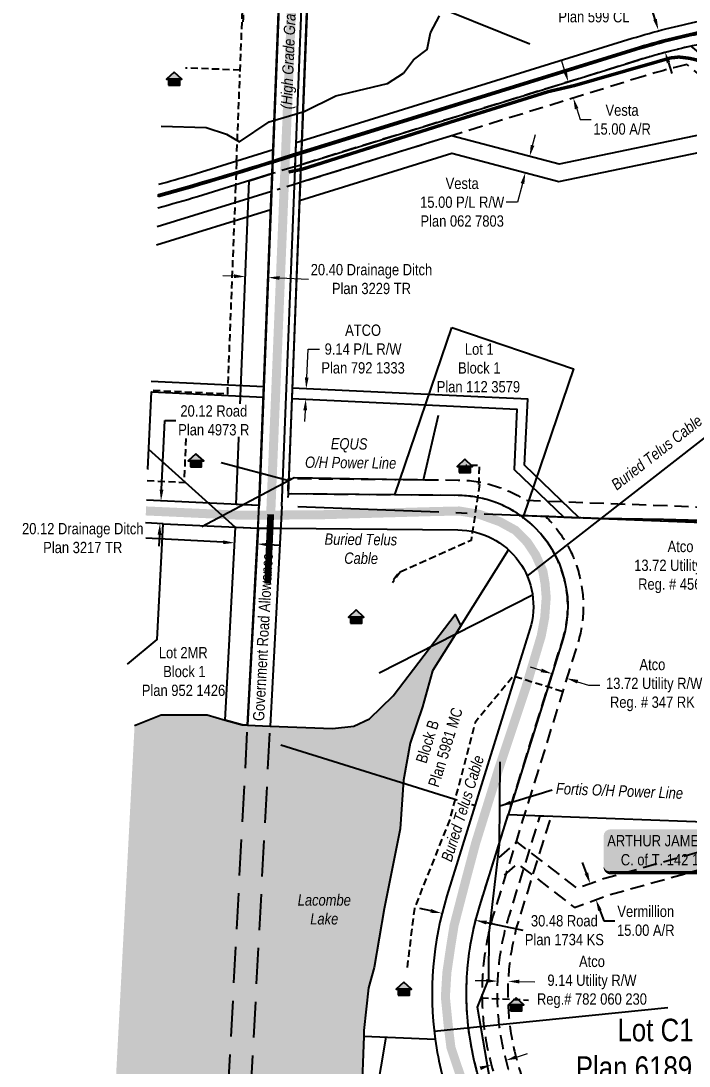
# Model space of a CAD drawing. Extents: x 309252 to 321570, y 5809412 to 5814891.
# Drawn here: x 309788 to 310380, y 5813297 to 5814223 of the extents above; entities that cross this region are included whole.
import ezdxf
from ezdxf.enums import TextEntityAlignment as Align

# ---------------------------------------------------------------- set-up
doc = ezdxf.new("R2010")
doc.units = 0
doc.header["$LTSCALE"] = 5
doc.header["$PDSIZE"] = 0.5
for name, pattern in [('foc-ACCESSROAD', [3.75, 2.5, -1.25]), ('foc-FLOWLINE', [3.75, 2.5, -1.25]), ('foc-QUARTERLINE', [33, 25, -3, 2, -3]), ('HIDDEN', [9.525, 6.35, -3.175]), ('UG_PIPE', [1.875, 1.25, -0.625])]:
    doc.linetypes.add(name, pattern=pattern)
doc.layers.get('Defpoints').update_dxf_attribs({"color": 9})
for name, color, linetype in [('AS-FENCE', 48, 'foc-FENCE'), ('AS-OWNER', 7, 'Continuous'), ('AS-PIPE-UG', 44, 'UG_PIPE'), ('AS-POWER', 104, 'foc-POWER'), ('AS-POWER-T', 104, 'Continuous'), ('AS-RESIDENCE', 14, 'Continuous'), ('AS-ROADS', 254, 'Continuous'), ('AS-TELEPHONE', 224, 'foc-TEL'), ('AS-TELEPHONE-T', 224, 'Continuous'), ('C-AR', 13, 'foc-ACCESSROAD'), ('C-RW', 13, 'Continuous'), ('C-SYMBOL', 7, 'Continuous'), ('F-EZE', 190, 'foc-FLOWLINE'), ('F-RW', 190, 'Continuous'), ('F-WS', 190, 'foc-ACCESSROAD'), ('F-WS-S', 190, 'Continuous'), ('L-QSEC', 8, 'foc-QUARTERLINE'), ('L-ROAD-T', 7, 'Continuous'), ('L-SEC', 7, 'Continuous'), ('L-TITLEDB', 4, 'Continuous'), ('L-TITLEDB-T', 4, 'Continuous'), ('T-CREEK', 160, 'Continuous'), ('T-WATER-H', 133, 'Continuous'), ('T-WATER-T', 170, 'Continuous')]:
    doc.layers.add(name, color=color, linetype=linetype)
for name, color, linetype, lineweight in [('C-AR-T', 13, 'Continuous', 9), ('C-RW-T', 13, 'Continuous', 9), ('F-EZE-T', 190, 'Continuous', 9), ('F-RW-T', 190, 'Continuous', 9), ('T-TEXT', 48, 'Continuous', 18)]:
    doc.layers.add(name, color=color, linetype=linetype, lineweight=lineweight)
doc.styles.add('175L', font='ARIALN.TTF', dxfattribs={"height": 20})
doc.styles.add('80', font='ARIALN.TTF', dxfattribs={"height": 10})
doc.styles.add('80CG', font='ARIALN.TTF', dxfattribs={"height": 10})
doc.styles.add('80L', font='ARIALN.TTF', dxfattribs={"height": 10})
doc.styles.add('80LS', font='ARIALNI.TTF', dxfattribs={"height": 10})
doc.styles.add('foc-LtypeFont', font='ARIALN.TTF', dxfattribs={"height": 7.35})
doc.linetypes.add('foc-FENCE', pattern='A,10,-1,["X",foc-LtypeFont,S=0.2,R=0,X=-0.625,Y=-0.75],-1.24', length=12.24)
doc.linetypes.add('foc-POWER', pattern='A,6,-1,["P",foc-LtypeFont,S=0.2,R=0,X=-0.625,Y=-0.75],-1.24,4', length=12.24)
doc.linetypes.add('foc-TEL', pattern='A,2,-1,["T",foc-LtypeFont,S=0.2,R=0,X=-0.425,Y=-0.75],-1.24,8', length=12.24)
doc.linetypes.add('foc-TEL-NOLINE', pattern='A,0,-2,["T",foc-LtypeFont,S=0.2,R=0,X=-0.425,Y=-0.75],-10.24', length=12.24)
doc.dimstyles.new('Compass 5 000', dxfattribs={"dimscale": 5, "dimtxt": 9, "dimasz": 2, "dimexe": 0.2, "dimexo": 0.0625, "dimgap": 0.5, "dimtad": 0, "dimtih": 1, "dimtoh": 1, "dimzin": 0, "dimdsep": 46, "dimtxsty": '80CG', "dimcen": 0.1, "dimse1": 1, "dimse2": 1, "dimclrd": 256, "dimclrt": 256, "dimaunit": 1, "dimadec": 4, "dimazin": 0, "dimtfac": 0.06, "dimtofl": 0, "dimtmove": 0, "dimatfit": 1, "dimfxl": 0.2, "dimtolj": 1, "dimtzin": 0, "dimlwd": -1, "dimarcsym": 0})

# ---------------------------------------------------------------- blocks, each defined once
blk = doc.blocks.new('*D390')
at = {"layer": 'Defpoints', "color": 0, "transparency": 16777216}
for p in [(310297.91, 5813460.51), (310297.76, 5813444.51), (310303.02, 5813446.41)]:
    blk.add_point(p, dxfattribs=at)
at = {"layer": 'F-WS-S', "transparency": 16777216}
for p, q in [((310289.24, 5813468.01), (310285.83, 5813477.41)), ((310301.17, 5813435.11), (310304.58, 5813425.71)), ((310304.58, 5813425.71), (310314.58, 5813425.71))]:
    blk.add_line(p, q, dxfattribs=at)
for points in [[(310290.81, 5813468.58), (310287.67, 5813467.44), (310292.65, 5813458.61)], [(310302.74, 5813435.67), (310299.61, 5813434.54), (310297.76, 5813444.51)]]:
    blk.add_solid(points, dxfattribs=at)
at = {"layer": 'F-WS-S', "transparency": 16777216, "insert": (310341.86, 5813425.71), "char_height": 10, "attachment_point": 5, "style": '80CG'}
blk.add_mtext('\\A1;Vermillion\\P15.00 A/R', dxfattribs=at)
blk = doc.blocks.new('*D392')
at = {"layer": 'Defpoints', "color": 0, "transparency": 16777216}
for p in [(310190.93, 5813426.21), (310158.76, 5813421.26), (310188.57, 5813415)]:
    blk.add_point(p, dxfattribs=at)
at = {"layer": 'L-TITLEDB-T', "transparency": 16777216}
for p, q in [((310151.33, 5813434.53), (310141.54, 5813436.59)), ((310200.71, 5813424.16), (310232.95, 5813417.39))]:
    blk.add_line(p, q, dxfattribs=at)
for points in [[(310151.67, 5813436.16), (310150.99, 5813432.9), (310161.12, 5813432.47)], [(310201.06, 5813425.79), (310200.37, 5813422.53), (310190.93, 5813426.21)]]:
    blk.add_solid(points, dxfattribs=at)
at = {"layer": 'L-TITLEDB-T', "transparency": 16777216, "insert": (310269.74, 5813417.39), "char_height": 10, "attachment_point": 5, "style": '80CG'}
blk.add_mtext('\\A1;30.48 Road\\PPlan 1734 KS', dxfattribs=at)
blk = doc.blocks.new('*D393')
at = {"layer": 'Defpoints', "color": 0, "transparency": 16777216}
for p in [(310353.05, 5814214.78), (310263.69, 5814187.09), (310269.64, 5814167.88)]:
    blk.add_point(p, dxfattribs=at)
at = {"layer": 'L-TITLEDB-T', "transparency": 16777216}
for p, q in [((310344.2, 5814243.34), (310334.2, 5814243.34)), ((310350.09, 5814224.33), (310344.2, 5814243.34)), ((310361.96, 5814186.01), (310364.92, 5814176.46))]:
    blk.add_line(p, q, dxfattribs=at)
for points in [[(310351.68, 5814224.82), (310348.5, 5814223.84), (310353.05, 5814214.78)], [(310363.56, 5814186.51), (310360.37, 5814185.52), (310359, 5814195.57)]]:
    blk.add_solid(points, dxfattribs=at)
at = {"layer": 'L-TITLEDB-T', "transparency": 16777216, "insert": (310295.94, 5814243.34), "char_height": 10, "attachment_point": 5, "style": '80CG'}
blk.add_mtext('\\A1;CPR\\P20.12 Railway\\PPlan 599 CL', dxfattribs=at)
blk = doc.blocks.new('*D396')
at = {"layer": 'C-RW-T', "transparency": 16777216}
for p, q in [((310241.54, 5814112.78), (310244.09, 5814122.45)), ((310232.64, 5814078.93), (310228.28, 5814062.35)), ((310228.28, 5814062.35), (310218.28, 5814062.35))]:
    blk.add_line(p, q, dxfattribs=at)
for points in [[(310239.93, 5814113.21), (310243.15, 5814112.36), (310239, 5814103.11)], [(310231.03, 5814079.35), (310234.25, 5814078.5), (310235.18, 5814088.6)]]:
    blk.add_solid(points, dxfattribs=at)
at = {"layer": 'Defpoints', "color": 0, "transparency": 16777216}
for p in [(310235.65, 5814103.99), (310231.83, 5814089.48), (310235.18, 5814088.6)]:
    blk.add_point(p, dxfattribs=at)
at = {"layer": 'C-RW-T', "transparency": 16777216, "insert": (310179.19, 5814062.35), "char_height": 10, "attachment_point": 5, "style": '80CG'}
blk.add_mtext('\\A1;Vesta\\P15.00 P/L R/W\\PPlan 062 7803', dxfattribs=at)
blk = doc.blocks.new('*D397')
at = {"layer": 'Defpoints', "color": 0, "transparency": 16777216}
for p in [(310041, 5813897.11), (310068.49, 5813895.82), (310068.06, 5813886.66)]:
    blk.add_point(p, dxfattribs=at)
at = {"layer": 'F-RW-T', "transparency": 16777216}
for p, q in [((310041.47, 5813907.1), (310042.66, 5813932.26)), ((310042.66, 5813932.26), (310052.66, 5813932.26)), ((310040.09, 5813877.97), (310039.62, 5813867.98))]:
    blk.add_line(p, q, dxfattribs=at)
for points in [[(310039.8, 5813907.18), (310043.13, 5813907.02), (310041, 5813897.11)], [(310038.43, 5813878.05), (310041.76, 5813877.89), (310040.57, 5813887.96)]]:
    blk.add_solid(points, dxfattribs=at)
at = {"layer": 'F-RW-T', "transparency": 16777216, "insert": (310091.39, 5813932.26), "char_height": 10, "attachment_point": 5, "style": '80CG'}
blk.add_mtext('\\A1;ATCO\\P9.14 P/L R/W\\PPlan 792 1333', dxfattribs=at)
blk = doc.blocks.new('*D398')
at = {"layer": 'Defpoints', "color": 0, "transparency": 16777216}
for p in [(310007.31, 5813995.67), (309986.46, 5813980.63), (310006.69, 5813979.83)]:
    blk.add_point(p, dxfattribs=at)
at = {"layer": 'F-RW-T', "transparency": 16777216}
for p, q in [((309977.09, 5813996.86), (309967.1, 5813997.25)), ((310017.3, 5813995.27), (310043.03, 5813994.26))]:
    blk.add_line(p, q, dxfattribs=at)
for points in [[(309977.16, 5813998.52), (309977.03, 5813995.19), (309987.08, 5813996.46)], [(310017.37, 5813996.94), (310017.24, 5813993.61), (310007.31, 5813995.67)]]:
    blk.add_solid(points, dxfattribs=at)
at = {"layer": 'F-RW-T', "transparency": 16777216, "insert": (310098.79, 5813994.26), "char_height": 10, "attachment_point": 5, "style": '80CG'}
blk.add_mtext('\\A1;20.40 Drainage Ditch\\PPlan 3229 TR', dxfattribs=at)
blk = doc.blocks.new('*U415')
h = blk.add_hatch(color=59)
edge = h.paths.add_edge_path()
edge.add_line((-61.5, -20), (61.5, -20))
edge.add_arc((61.5, -14), 6, 270, 360)
edge.add_line((67.5, -14), (67.5, 12.5))
edge.add_arc((61.5, 12.5), 6, 0, 90)
edge.add_line((61.5, 18.5), (-61.5, 18.5))
edge.add_arc((-61.5, 12.5), 6, 90, 180)
edge.add_line((-67.5, 12.5), (-67.5, -14))
edge.add_arc((-61.5, -14), 6, 180, 270)
at = {"color": 1, "flags": 128}
blk.add_lwpolyline([(-61.5, -20, 3, 3, 0), (61.5, -20, 3, 3, 0.414214), (67.5, -14, 3, 3, 0), (67.5, 12.5, 3, 0, 0.414214), (61.5, 18.5, 0, 0, 0), (-61.5, 18.5, 0, 0, 0.414214), (-67.5, 12.5, 0, 0, 0), (-67.5, -14, 0, 3, 0.414214)], format="xyseb", close=True, dxfattribs=at)
blk.add_lwpolyline([(-52.21, 0, 0, 7.5, 0), (0, 0, 0, 0, 0)], format="xyseb", dxfattribs=at)
at = {"color": 1, "style": '80'}
blk.add_attdef('ENTER_TEXT_001', (-35.99, -5), '', height=10, dxfattribs=at)
blk = doc.blocks.new('res_occ')
for points in [[(0.1, 0.89), (-1.26, -0.37), (1.46, -0.37)], [(-0.9, -1.43), (1.1, -1.43), (1.1, -0.37), (-0.9, -0.37)]]:
    blk.add_hatch(color=14).paths.add_polyline_path(points)
at = {"color": 14}
for points in [[(0.1, 0.89), (-1.26, -0.37), (1.46, -0.37)], [(-0.9, -1.43), (1.1, -1.43), (1.1, -0.37), (-0.9, -0.37)]]:
    blk.add_lwpolyline(points, close=True, dxfattribs=at)
blk = doc.blocks.new('*D505')
at = {"layer": 'C-AR-T', "transparency": 16777216}
for p, q in [((310270.29, 5814178.55), (310267.33, 5814188.1)), ((310280.64, 5814145.12), (310283.6, 5814135.56)), ((310283.6, 5814135.56), (310293.6, 5814135.56))]:
    blk.add_line(p, q, dxfattribs=at)
for points in [[(310271.88, 5814179.04), (310268.7, 5814178.05), (310273.25, 5814169)], [(310282.24, 5814145.61), (310279.05, 5814144.62), (310277.68, 5814154.67)]]:
    blk.add_solid(points, dxfattribs=at)
at = {"layer": 'Defpoints', "color": 0, "transparency": 16777216}
for p in [(310276.69, 5814170.06), (310277.68, 5814154.67), (310281.13, 5814155.74)]:
    blk.add_point(p, dxfattribs=at)
at = {"layer": 'C-AR-T', "transparency": 16777216, "insert": (310320.88, 5814135.56), "char_height": 10, "attachment_point": 5, "style": '80CG'}
blk.add_mtext('\\A1;Vesta\\P15.00 A/R', dxfattribs=at)
blk = doc.blocks.new('*D506')
at = {"layer": 'Defpoints', "color": 0, "transparency": 16777216}
for p in [(310420.06, 5813791.28), (310419.54, 5813777.55), (310430.82, 5813777.11)]:
    blk.add_point(p, dxfattribs=at)
at = {"layer": 'F-EZE-T', "transparency": 16777216}
for p, q in [((310431.74, 5813800.84), (310432.12, 5813810.83)), ((310430.44, 5813767.12), (310429.36, 5813739.24)), ((310429.36, 5813739.24), (310419.36, 5813739.24))]:
    blk.add_line(p, q, dxfattribs=at)
for points in [[(310430.07, 5813800.91), (310433.4, 5813800.78), (310431.35, 5813790.85)], [(310428.77, 5813767.18), (310432.1, 5813767.06), (310430.82, 5813777.11)]]:
    blk.add_solid(points, dxfattribs=at)
at = {"layer": 'F-EZE-T', "transparency": 16777216, "insert": (310372.67, 5813739.24), "char_height": 10, "attachment_point": 5, "style": '80CG'}
blk.add_mtext('\\A1;Atco\\P 13.72 Utility R/W\\PReg. # 456 RK', dxfattribs=at)
blk = doc.blocks.new('*D510')
at = {"layer": 'Defpoints', "color": 0, "transparency": 16777216}
for p in [(310219.78, 5813372.13), (310210.51, 5813366.24), (310219.65, 5813366.05)]:
    blk.add_point(p, dxfattribs=at)
at = {"layer": 'F-EZE-T', "transparency": 16777216}
for p, q in [((310200.64, 5813372.53), (310190.64, 5813372.73)), ((310229.78, 5813371.93), (310243.67, 5813371.64))]:
    blk.add_line(p, q, dxfattribs=at)
for points in [[(310200.67, 5813374.19), (310200.6, 5813370.86), (310210.64, 5813372.32)], [(310229.81, 5813373.59), (310229.74, 5813370.26), (310219.78, 5813372.13)]]:
    blk.add_solid(points, dxfattribs=at)
at = {"layer": 'F-EZE-T', "transparency": 16777216, "insert": (310294.18, 5813371.64), "char_height": 10, "attachment_point": 5, "style": '80CG'}
blk.add_mtext('\\A1;Atco\\P9.14 Utility R/W\\PReg.# 782 060 230', dxfattribs=at)
blk = doc.blocks.new('*D532')
at = {"layer": 'Defpoints', "color": 0, "transparency": 16777216}
for p in [(310261.62, 5813653.62), (310274.72, 5813649.55), (310271.93, 5813640.58)]:
    blk.add_point(p, dxfattribs=at)
at = {"layer": 'F-EZE-T', "transparency": 16777216}
for p, q in [((310249.28, 5813647.63), (310239.73, 5813650.6)), ((310281.47, 5813637.61), (310291.02, 5813634.64)), ((310291.02, 5813634.64), (310301.02, 5813634.64))]:
    blk.add_line(p, q, dxfattribs=at)
for points in [[(310249.77, 5813649.22), (310248.78, 5813646.04), (310258.83, 5813644.66)], [(310281.97, 5813639.2), (310280.98, 5813636.02), (310271.93, 5813640.58)]]:
    blk.add_solid(points, dxfattribs=at)
at = {"layer": 'F-EZE-T', "transparency": 16777216, "insert": (310347.72, 5813634.64), "char_height": 10, "attachment_point": 5, "style": '80CG'}
blk.add_mtext('\\A1;Atco\\P 13.72 Utility R/W\\PReg. # 347 RK', dxfattribs=at)
blk = doc.blocks.new('*D535')
at = {"layer": 'Defpoints', "color": 0, "transparency": 16777216}
for p in [(309977.46, 5813760.62), (309973.4, 5813683.83), (309993.49, 5813682.76)]:
    blk.add_point(p, dxfattribs=at)
at = {"layer": 'L-TITLEDB-T', "transparency": 16777216}
for p, q in [((309967.48, 5813761.15), (309898.75, 5813764.78)), ((310007.54, 5813759.03), (310017.53, 5813758.5))]:
    blk.add_line(p, q, dxfattribs=at)
for points in [[(309967.57, 5813762.81), (309967.39, 5813759.49), (309977.46, 5813760.62)], [(310007.63, 5813760.7), (310007.45, 5813757.37), (309997.55, 5813759.56)]]:
    blk.add_solid(points, dxfattribs=at)
at = {"layer": 'L-TITLEDB-T', "transparency": 16777216, "insert": (309843, 5813764.78), "char_height": 10, "attachment_point": 5, "style": '80CG', "bg_fill": 3, "box_fill_scale": 1.1, "bg_fill_color": 256, "bg_fill_true_color": 13158600, "bg_fill_transparency": 0}
blk.add_mtext('\\A1;20.12 Drainage Ditch\\PPlan 3217 TR', dxfattribs=at)
blk = doc.blocks.new('*D536')
at = {"layer": 'Defpoints', "color": 0, "transparency": 16777216}
for p in [(309945.8, 5813796.28), (309911.43, 5813777.71), (309944.89, 5813776.18)]:
    blk.add_point(p, dxfattribs=at)
at = {"layer": 'L-TITLEDB-T', "transparency": 16777216}
for p, q in [((309912.81, 5813807.8), (309915.61, 5813869.08)), ((309915.61, 5813869.08), (309925.61, 5813869.08)), ((309910.98, 5813767.72), (309910.52, 5813757.73))]:
    blk.add_line(p, q, dxfattribs=at)
for points in [[(309911.14, 5813807.87), (309914.47, 5813807.72), (309912.35, 5813797.81)], [(309909.31, 5813767.79), (309912.64, 5813767.64), (309911.43, 5813777.71)]]:
    blk.add_solid(points, dxfattribs=at)
at = {"layer": 'L-TITLEDB-T', "transparency": 16777216, "insert": (309959.12, 5813869.08), "char_height": 10, "attachment_point": 5, "style": '80CG', "bg_fill": 3, "box_fill_scale": 1.1, "bg_fill_color": 256, "bg_fill_true_color": 13158600, "bg_fill_transparency": 0}
blk.add_mtext('\\A1;20.12 Road\\PPlan 4973 R', dxfattribs=at)

msp = doc.modelspace()

# ---------------------------------------------------------------- hatches: boundary and pattern name
at = {"layer": 'T-WATER-H'}
h = msp.add_hatch(color=256, dxfattribs=at)
h.dxf.hatch_style = 1
h.paths.add_polyline_path([(309807.802, 5812064.154), (309888.926, 5813598.822), (309912.423, 5813608.276), (309953.288, 5813608.283), (309969.213, 5813603.652), (309984.169, 5813599.302), (309989.069, 5813599.057), (310009.129, 5813598.162), (310064.186, 5813596.288), (310083.284, 5813598.268), (310097.039, 5813604.786), (310117.999, 5813625.21), (310172.93, 5813697.157), (310177.946, 5813687.166), (310153.039, 5813647.173), (310144.05, 5813615.203), (310133.042, 5813583.253), (310127.072, 5813550.274), (310124.194, 5813507.278), (310110.08, 5813436.387), (310101.09, 5813384.427), (310096.089, 5813366.43), (310092.101, 5813328.458), (310091.938, 5813323.586), (310090.093, 5813268.541), (310086.096, 5813230.541), (310088.095, 5813214.553), (310097.086, 5813183.57), (310120.063, 5813140.58), (310127.051, 5813124.595), (310147.04, 5813061.638), (310159.041, 5813027.666), (310161.056, 5813007.688), (310161.014, 5812989.706), (310157.92, 5812981.531), (310150.413, 5812961.696), (310150.043, 5812960.718), (310133.057, 5812932.749), (310119.069, 5812903.774), (310106.868, 5812882.917), (310095.086, 5812862.813), (310070.146, 5812802.879), (310061.154, 5812786.91), (310026.145, 5812733.935), (310009.171, 5812705.958), (310001.581, 5812682.686), (310002.81, 5812665.635), (310002.813, 5812665.356), (310004.914, 5812659.183), (309999.521, 5812618.01), (309988.655, 5812597.119), (309980.74, 5812587.398), (309980.393, 5812578.633), (309991.337, 5812572.431), (310015.196, 5812572.742), (310025.32, 5812574.851), (310031.24, 5812565.837), (310034.506, 5812553.166), (310029.162, 5812513.245), (310014.239, 5812484.991), (309981.623, 5812453.671), (309956.581, 5812432.768), (309935.794, 5812415.417), (309927.11, 5812408.168), (309895.994, 5812383.06), (309868.391, 5812351.544), (309856.024, 5812324.441), (309857.888, 5812308.063), (309873.486, 5812289.889), (309899.752, 5812287.597), (309923.415, 5812282.9), (309930.684, 5812279.322), (309945.576, 5812271.991), (309949.666, 5812248.121), (309952.715, 5812230.322), (309957.297, 5812187.5), (309954.696, 5812163.456), (309953.441, 5812151.85), (309947.242, 5812121.996), (309944.768, 5812116.72), (309936.275, 5812098.601), (309926.686, 5812059.866)])

# ---------------------------------------------------------------- linework, layer by layer
at = {"linetype": 'HIDDEN', "const_width": 2, "flags": 128}
msp.add_lwpolyline([(309910.095, 5814068.122, 0.0093258), (310028.338, 5814103.65), (310332.911, 5814198.01, -0.0261774), (310391.994, 5814212.975, -0.0986879), (310562.759, 5814212.77, -0.0261762), (310621.769, 5814197.671), (310886.407, 5814114.926, -0.0043523), (310933.05, 5814099.17)], format="xyb", dxfattribs=at)
for points in [[(309910.054, 5814067.072), (309910.136, 5814069.172, 0.0093018), (310028.037, 5814104.603), (310332.615, 5814198.965, -0.0261774), (310391.799, 5814213.956, -0.0986879), (310562.956, 5814213.75, -0.0261762), (310622.067, 5814198.626), (310886.713, 5814115.878, -0.0043266), (310933.096, 5814100.212, -0.0043266), (310933.004, 5814098.127)], [(310933.004, 5814098.127, 0.0043781), (310886.102, 5814113.974), (310621.471, 5814196.717, 0.0261762), (310562.562, 5814211.79, 0.0986879), (310392.188, 5814211.994, 0.0261774), (310333.207, 5814197.054), (310028.639, 5814102.696, -0.0093498), (309910.054, 5814067.072)]]:
    msp.add_lwpolyline(points, format="xyb")
at = {"layer": 'AS-FENCE', "flags": 128}
msp.add_lwpolyline([(310656.454, 5813768.555), (310605.49, 5813770.771), (310523.747, 5813775.038), (310444.593, 5813779.06), (310357.669, 5813781.265), (310302.143, 5813782.126)], dxfattribs=at)
at = {"layer": 'AS-PIPE-UG', "flags": 128}
for points in [[(309985.223, 5814222.206), (309985.35, 5814225.41), (309994.372, 5814453.98), (310000.398, 5814607.701), (310032.393, 5814606.424), (310057.635, 5814608.748), (310072.609, 5814608.045), (310072.628, 5814608.545)], [(309982.412, 5814178.159), (309982.464, 5814179.462), (309984.342, 5814227.052), (309985.19, 5814248.529)], [(309982.464, 5814179.462), (309933.964, 5814181.254)], [(309979.243, 5814097.868), (309982.306, 5814175.457)], [(309979.243, 5814097.868), (309979.237, 5814097.718), (309979.204, 5814096.864), (309978.402, 5814076.56)], [(309978.402, 5814076.56), (309971.136, 5813892.463), (309903.303, 5813895.59)], [(309900.159, 5813815.736), (309933.087, 5813814.218), (309934.821, 5813858.12)], [(310193.971, 5813812.293), (310194.662, 5813829.089), (310182.454, 5813829.2)], [(310194.497, 5813812.22), (310187.115, 5813762.733), (310123.313, 5813734.31), (310116.998, 5813726.038)], [(310124.533, 5813734.8), (310117.374, 5813725.268)], [(310267.899, 5813628.947), (310224.438, 5813642.47), (310190.717, 5813601.602), (310168.167, 5813515.475), (310136.807, 5813436.785), (310130.01, 5813381.314)], [(310196.214, 5813357.453), (310237.999, 5813355.573)]]:
    msp.add_lwpolyline(points, dxfattribs=at)
at = {"layer": 'AS-POWER', "flags": 128}
for points in [[(310025.051, 5813800.811), (310025.158, 5813803.653), (310025.816, 5813820.811), (310029.618, 5813920.014), (310041.852, 5814239.421), (310042.641, 5814268.046), (310039.68, 5814268.31)], [(309948.497, 5813775.147), (310030.305, 5813818.399), (310144.901, 5813816.498), (310158.338, 5813873.69)], [(309965.723, 5813831.934), (310025.6, 5813815.912)], [(310202.731, 5813374.298), (310203.043, 5813414.678), (310212.38, 5813493.307), (310212.774, 5813566.464)], [(310192.891, 5813349.175), (310202.731, 5813374.298)], [(310213.75, 5813119.137), (310207.634, 5813263.428), (310192.891, 5813349.175)]]:
    msp.add_lwpolyline(points, dxfattribs=at)
at = {"layer": 'AS-ROADS', "flags": 128}
for points, const_width in [([(310009.529, 5813785.92), (310039.982, 5814524.867), (310046.722, 5814707.655)], 7.999), ([(310439.773, 5814139.351), (310430.338, 5814154.141), (310411.546, 5814172.858), (310397.244, 5814182.486), (310386.617, 5814188.541), (310380.36, 5814189.93), (310371.322, 5814191.022), (310363.873, 5814190.228), (310278.809, 5814165.797), (310255.617, 5814160.399), (310170.838, 5814133.979), (310037.151, 5814091.539), (310025.396, 5814089.157)], 3), ([(309898.973, 5813788.884), (309983.839, 5813785.05), (310052.721, 5813785.462), (310153.645, 5813788.333), (310176.582, 5813788.844), (310194.399, 5813785.877), (310212.668, 5813779.3), (310226.594, 5813771.624), (310236.834, 5813761.186), (310244.129, 5813750.203), (310250.682, 5813735.671), (310252.628, 5813724.517), (310253.657, 5813712.18), (310252.326, 5813694.476), (310249.254, 5813678.205), (310235.44, 5813631.787), (310211.015, 5813558.512), (310191.187, 5813494.755), (310182.664, 5813462.761), (310172.019, 5813421.679), (310169.066, 5813403.241), (310165.626, 5813379.836), (310164.316, 5813358.231), (310166.773, 5813333.352), (310169.245, 5813313.465), (310179.89, 5813281.712)], 7.999), ([(310006.815, 5813724.523), (310009.529, 5813785.92)], 5.999)]:
    msp.add_lwpolyline(points, dxfattribs=dict(at, const_width=const_width))
at = {"layer": 'AS-TELEPHONE', "linetype": 'foc-TEL-NOLINE', "flags": 128}
msp.add_lwpolyline([(309998.401, 5813773.728), (310032.499, 5814635.788)], dxfattribs=at)
at = {"layer": 'AS-TELEPHONE', "flags": 128}
for points in [[(310036.59, 5814284.417), (310239.176, 5814202.693)], [(310236.885, 5813730.995), (310410.692, 5813866.606)], [(309901.255, 5813843.593), (309978.183, 5813774.653)], [(310105.515, 5813645.578), (310241.56, 5813714.509)], [(310018.515, 5813581.53), (310190.605, 5813527.982)], [(310154.351, 5813328.077), (310361.445, 5813348.962)]]:
    msp.add_lwpolyline(points, dxfattribs=at)
at = {"layer": 'AS-TELEPHONE', "linetype": 'foc-TEL-NOLINE', "flags": 128}
msp.add_lwpolyline([(309914.393, 5813777.571), (309998.401, 5813773.728), (310018.502, 5813773.555), (310175.285, 5813772.097, -0.5035672), (310239.201, 5813684.158), (310165.718, 5813448.001, 0.110283), (310155.266, 5813320.804, 0.0546796), (310170.492, 5813260.404), (310228.874, 5813102.471), (310246.984, 5813053.486), (310257.68, 5813024.55), (310255.807, 5812977.625)], format="xyb", dxfattribs=at)
at = {"layer": 'C-AR'}
for points in [[(310448.573, 5814146.734), (310382.137, 5814200.636, 0.0208946), (310335.901, 5814188.405), (310010.936, 5814087.734)], [(310423.576, 5814147.7), (310378.348, 5814184.396, 0.0176673), (310340.339, 5814174.078), (310015.374, 5814073.407)]]:
    msp.add_lwpolyline(points, format="xyb", dxfattribs=at)
at = {"layer": 'C-RW', "flags": 128}
msp.add_lwpolyline([(310035.137, 5814063.901), (310170.098, 5814105.714), (310264.862, 5814080.792), (310405.833, 5814109.921), (310428.818, 5814100.479), (310441.125, 5814081.948), (310453.576, 5814090.25), (310438.769, 5814112.608), (310407.347, 5814125.557), (310265.279, 5814096.194), (310169.766, 5814121.328), (310035.768, 5814079.801)], close=True, dxfattribs=at)
msp.add_lwpolyline([(309908.383, 5814024.634), (310009.689, 5814056.019), (310010.315, 5814071.936), (309909.009, 5814040.538)], dxfattribs=at)
at = {"layer": 'F-EZE', "flags": 128}
for points in [[(310782.672, 5813765.551), (310784.201, 5813763.514), (310230.812, 5813784.852, 0.1508948), (310175.627, 5813802.575), (310119.416, 5813803.086), (310024.903, 5813803.946), (310025.446, 5813817.66), (310119.541, 5813816.804), (310175.766, 5813816.293, -0.1414555), (310235.227, 5813798.411), (310777.69, 5813777.494), (310778.504, 5813771.432)], [(310782.672, 5813765.551), (310784.201, 5813763.514), (310230.812, 5813784.852, 0.1508948), (310175.627, 5813802.575), (310119.416, 5813803.086), (310024.903, 5813803.946), (310025.446, 5813817.66), (310119.541, 5813816.804), (310175.766, 5813816.293, -0.1414555), (310235.227, 5813798.411), (310777.69, 5813777.494), (310778.504, 5813771.432)], [(310522.945, 5812994.448), (310327.698, 5813002.291), (310224.941, 5813280.465, -0.1652683), (310220.99, 5813430.791), (310248.35, 5813518.696), (310257.812, 5813518.332), (310229.722, 5813428.078, 0.1652683), (310233.518, 5813283.633), (310334.161, 5813011.182), (310523.313, 5813003.584)]]:
    msp.add_lwpolyline(points, format="xyb", close=True, dxfattribs=at)
msp.add_lwpolyline([(310199.211, 5813270.961, -0.1652683), (310194.796, 5813438.931), (310219.964, 5813519.791), (310268.305, 5813675.11, 0.318512), (310233.083, 5813783.214), (310233.083, 5813783.214), (310229.573, 5813784.9), (310253.191, 5813783.988, -0.280257), (310281.404, 5813671.033), (310233.062, 5813515.714), (310207.895, 5813434.854, 0.1652683), (310212.08, 5813275.714)], format="xyb", dxfattribs=at)
msp.add_lwpolyline([(310199.211, 5813270.961, -0.1652683), (310194.796, 5813438.931), (310219.964, 5813519.791), (310268.305, 5813675.11, 0.318512), (310233.083, 5813783.214), (310233.083, 5813783.214), (310229.573, 5813784.9), (310253.191, 5813783.988, -0.280257), (310281.404, 5813671.033), (310233.062, 5813515.714), (310207.895, 5813434.854, 0.1652683), (310212.08, 5813275.714)], format="xyb", dxfattribs=at)
at = {"layer": 'F-EZE-T'}
msp.add_line((310227.424, 5813305.103), (310236.974, 5813308.066), dxfattribs=at)
for points in [[(310226.93, 5813306.695), (310227.917, 5813303.511), (310217.873, 5813302.14)], [(310194.733, 5813296.705), (310195.721, 5813293.522), (310204.778, 5813298.077)]]:
    msp.add_solid(points, dxfattribs=at)
at = {"layer": 'F-RW', "flags": 128}
for points in [[(309979.075, 5813794.733), (309990.464, 5814081.402), (310010.936, 5814087.734), (309999.364, 5813793.814)], [(310282.869, 5813782.857), (310234.526, 5813829.438), (310237.279, 5813887.855), (310028.612, 5813897.697), (310028.252, 5813888.541), (310227.73, 5813879.132), (310225.201, 5813825.73), (310269.171, 5813783.376)]]:
    msp.add_lwpolyline(points, close=True, dxfattribs=at)
msp.add_lwpolyline([(309900.556, 5813825.836), (309900.7, 5813825.829), (309903.857, 5813894.312), (310003.142, 5813889.734), (310003.509, 5813898.874), (309903.611, 5813903.43)], dxfattribs=at)
at = {"layer": 'F-WS', "flags": 128}
msp.add_lwpolyline([(310216.705, 5813466.197), (310228.183, 5813476.352), (310278.761, 5813437.616), (310309.002, 5813448.583), (310487.195, 5813498.616), (310489.312, 5813553.047), (310595.252, 5813598.821), (310701.869, 5813626.119), (310697.091, 5813677.419), (310681.914, 5813678.648), (310685.749, 5813637.474), (310590.387, 5813613.058), (310474.693, 5813563.068), (310472.633, 5813510.105), (310304.412, 5813462.872), (310281.364, 5813454.514), (310227.496, 5813495.769), (310206.768, 5813477.43)], dxfattribs=at)
at = {"layer": 'L-QSEC', "flags": 128}
msp.add_lwpolyline([(310818.08, 5813762.176), (310019.451, 5813793.049)], dxfattribs=at)
at = {"layer": 'L-SEC', "flags": 128}
for points in [[(310031.429, 5814608.272), (309999.364, 5813793.814)], [(310019.451, 5813793.049), (310051.518, 5814607.24)], [(309989.069, 5813599.057), (309999.364, 5813793.814)], [(310019.451, 5813793.049), (310009.129, 5813598.162)]]:
    msp.add_lwpolyline(points, dxfattribs=at)
at = {"layer": 'L-SEC', "linetype": 'HIDDEN', "flags": 128}
for points in [[(309956.895, 5812990.392), (309989.069, 5813599.057)], [(309976.987, 5812989.506), (310009.129, 5813598.162)]]:
    msp.add_lwpolyline(points, dxfattribs=at)
at = {"layer": 'L-TITLEDB'}
msp.add_line((310119.416, 5813803.086), (310169.919, 5813951.494), dxfattribs=at)
at = {"layer": 'L-TITLEDB', "flags": 128}
for points in [[(310060.404, 5814707.012), (310056.517, 5814607.097), (310035.137, 5814063.901), (310028.252, 5813888.541), (310024.903, 5813803.946)], [(310031.315, 5814094.041), (310335.901, 5814188.405), (310335.901, 5814188.405)], [(310175.627, 5813802.575), (310119.416, 5813803.086), (310169.919, 5813951.494)], [(310119.416, 5813803.086), (310024.903, 5813803.946)], [(309999.364, 5813793.814), (309899.476, 5813798.407)], [(310233.591, 5813784.704), (310596.461, 5813770.739), (310590.391, 5813613.006), (310474.669, 5813563.032), (310472.631, 5813510.064), (310219.963, 5813519.788)], [(309882.578, 5813653.116), (309908.997, 5813675.066), (309914.393, 5813777.571), (309998.401, 5813773.728)], [(309914.393, 5813777.571), (309898.552, 5813778.299)], [(309969.166, 5813603.666), (309978.205, 5813774.652), (309998.401, 5813773.728), (309989.069, 5813599.057), (309984.169, 5813599.302), (309969.166, 5813603.666)], [(310177.946, 5813687.166), (310220.096, 5813754.452)], [(309888.926, 5813598.822), (309912.423, 5813608.276), (309953.288, 5813608.283), (309969.213, 5813603.652), (309984.169, 5813599.302), (309989.069, 5813599.057), (310009.129, 5813598.162), (310064.186, 5813596.288), (310083.284, 5813598.268), (310097.039, 5813604.786), (310117.999, 5813625.21), (310172.93, 5813697.157), (310177.946, 5813687.166), (310153.039, 5813647.173), (310144.05, 5813615.203), (310133.042, 5813583.253), (310127.072, 5813550.274), (310124.194, 5813507.278), (310124.194, 5813507.278), (310110.08, 5813436.387), (310101.09, 5813384.427), (310096.089, 5813366.43), (310092.101, 5813328.458), (310091.938, 5813323.586), (310090.093, 5813268.541)], [(310091.938, 5813323.586), (310155.266, 5813320.804)], [(310173.129, 5812980.933), (310178.417, 5813014.009), (310165.827, 5813053.857), (310149.48, 5813105.616), (310148.295, 5813109.366), (310107.531, 5813188.537), (310098.851, 5813245.5), (310111.761, 5813322.721)]]:
    msp.add_lwpolyline(points, dxfattribs=at)
for points in [[(310031.315, 5814094.041), (310032.154, 5814115.355), (310329.948, 5814207.618, -0.0261852), (310390.035, 5814222.838, -0.0987708), (310564.722, 5814222.633, -0.0262221), (310624.759, 5814207.27), (310834.845, 5814141.585), (310889.369, 5814124.533, -0.2111159)], [(309938.829, 5814086.471), (310011.776, 5814109.052), (310010.936, 5814087.734), (309944.72, 5814067.251, -0.0111244), (309909.667, 5814057.257)], [(310169.919, 5813951.494), (310277.85, 5813914.765), (310233.589, 5813784.699), (310233.083, 5813783.214, -1.2154841)], [(310169.919, 5813951.494), (310277.85, 5813914.765), (310233.589, 5813784.699), (310233.083, 5813783.214, -1.2154841)], [(310233.589, 5813784.699), (310233.083, 5813783.214), (310233.083, 5813783.214, -0.318512), (310268.305, 5813675.11), (310219.964, 5813519.791)], [(310018.502, 5813773.555), (310175.285, 5813772.097, -0.5035672), (310239.201, 5813684.158), (310165.718, 5813448.001, 0.110283), (310155.266, 5813320.804, 0.0546796), (310170.492, 5813260.404), (310228.874, 5813102.471), (310246.984, 5813053.486), (310257.68, 5813024.55), (310255.807, 5812977.625), (310308.354, 5812975.498), (310199.211, 5813270.961, -0.1652683), (310194.796, 5813438.931), (310219.964, 5813519.791)]]:
    msp.add_lwpolyline(points, format="xyb", dxfattribs=at)
at = {"layer": 'L-TITLEDB'}
for centre, radius, start, end in [((310505.293, 5813641.566), 572.474, 101.215375, 107.211147), ((309711.968, 5814817.427), 765.351, 285.034024, 287.242354), ((310174.525, 5813704.367), 98.214, 54.980697, 89.357256), ((310174.485, 5813704.378), 98.228, 53.376733, 54.957303)]:
    msp.add_arc(centre, radius, start, end, dxfattribs=at)
at = {"layer": 'T-CREEK'}
for points in [[(309982.034, 5814115.829), (310008.201, 5814133.636), (310039.167, 5814142.624), (310067.135, 5814156.603), (310113.082, 5814167.592), (310127.069, 5814176.581), (310136.059, 5814188.57), (310148.047, 5814197.559), (310151.047, 5814212.547), (310159.037, 5814227.524)], [(309912.523, 5814129.784), (309952.266, 5814128.636), (309970.245, 5814122.647), (309982.034, 5814115.829)]]:
    msp.add_lwpolyline(points, dxfattribs=at)

# ---------------------------------------------------------------- block references
at = {"layer": 'AS-OWNER'}
ref = msp.add_blockref('*U415', (310371.997, 5813488.312), dxfattribs=dict(at, xscale=0.99990854, yscale=0.99990854, zscale=0.99990854))
ref.add_attrib('ENTER_TEXT_001', 'ARTHUR JAMES WIEBE', (310307.715, 5813491.73), dxfattribs={"layer": '0', "color": 1, "height": 9.99909, "style": '80'})
ref.add_attrib('ENTER_TEXT_002', 'C. of T. 142 158 855', (310319.737, 5813474.888), dxfattribs={"layer": '0', "color": 1, "height": 9.99909, "style": '80'})
at = {"layer": 'AS-RESIDENCE', "xscale": 5.000000000000016, "yscale": 5.000000000000016, "zscale": 5.000000000000016}
for p in [(309923.495, 5814173.232), (310181.035, 5813830.226), (310084.654, 5813696.757), (310127.049, 5813366.997), (310226.558, 5813353.045)]:
    msp.add_blockref('res_occ', p, dxfattribs=at)

# ---------------------------------------------------------------- texts
at = {"layer": 'AS-POWER-T', "char_height": 9.99909, "attachment_point": 1, "style": '175L'}
for s, width, insert, rotation in [('\\pi25.942;{\\fArial Narrow|b0|i1|c0|p34;EQUS\\P\\pi0.05383; O/H Power Line}', 83.85853, (310036.918, 5813853.765), 359.464719), ('\\pi0.32623;{\\fArial Narrow|b0|i1|c0|p34;Fortis O/H Power Line}', 112.4908, (310262.176, 5813548.12), 357.796093)]:
    msp.add_mtext_dynamic_manual_height_columns(s, width=width, gutter_width=100, heights=[0], dxfattribs=dict(at, insert=insert, rotation=rotation))
at = {"layer": 'AS-TELEPHONE-T', "char_height": 9.99909, "attachment_point": 1, "style": '175L'}
for s, width, insert, rotation in [('\\pi0.3034;{\\fArial Narrow|b0|i1|c0|p34;Buried Telus Cable}', 97.23506, (310309.808, 5813814.439), 37.962786), ('\\pi0.30189;{\\fArial Narrow|b0|i1|c0|p34;Buried Telus\\P\\pi17.892;Cable}', 64.38377, (310057.006, 5813768.944), 359.467195)]:
    msp.add_mtext_dynamic_manual_height_columns(s, width=width, gutter_width=100, heights=[0], dxfattribs=dict(at, insert=insert, rotation=rotation))
at = {"layer": 'C-SYMBOL', "color": 3, "insert": (310350.499, 5813339.013), "char_height": 19.99817, "width": 140.37816, "attachment_point": 2, "style": '175L'}
msp.add_mtext('Lot C1\\PPlan 6189 RS', dxfattribs=at)
at = {"layer": 'L-ROAD-T', "style": '80L'}
msp.add_text('Government Road Allowance', height=9.99909, rotation=86.974119, dxfattribs=at).set_placement((310002.603, 5813677.145), align=Align.MIDDLE_CENTER)
at = {"layer": 'L-TITLEDB-T', "char_height": 9.99909, "attachment_point": 1, "style": '80L'}
for s, width, insert in [('\\pi65.162;Lot 1\\P\\pi59.133;Block 1\\P\\pi40.188;Plan 112 3579', 152.86655, (310116.437, 5813937.257)), ('\\pi15.567;Lot 2MR\\P\\pi19.424;Block 1\\P\\pi0.49329;Plan 952 1426', 73.44925, (309894.849, 5813668.311))]:
    msp.add_mtext_dynamic_manual_height_columns(s, width=width, gutter_width=50, heights=[0], dxfattribs=dict(at, insert=insert))
at = {"layer": 'L-TITLEDB-T', "insert": (310120.661, 5813512.341), "char_height": 9.99909, "attachment_point": 1, "rotation": 72.715862, "style": '80L'}
msp.add_mtext_dynamic_manual_height_columns('\\pi57.738;Block B\\P\\pi40.816;Plan 5981 MC', width=152.86655, gutter_width=50, heights=[0], dxfattribs=at)
at = {"layer": 'T-TEXT', "style": '80LS'}
msp.add_text('(High Grade Gravel)', height=9.99909, rotation=87.803936, dxfattribs=at).set_placement((310025.416, 5814196.431), align=Align.MIDDLE_CENTER)
at = {"layer": 'T-WATER-T', "insert": (310033.199, 5813449.186), "char_height": 9.99909, "attachment_point": 1, "style": '80L'}
msp.add_mtext_dynamic_manual_height_columns('\\pi0.24312;{\\fArial Narrow|b0|i1|c0|p34;Lacombe\\P\\pi11.385;Lake}', width=46.94175, gutter_width=50, heights=[0], dxfattribs=at)

# ---------------------------------------------------------------- dimensions: what is measured, and where the dimension line sits
at = {"layer": 'C-AR-T'}
dim = msp.add_aligned_dim(p1=(310276.692, 5814170.063), p2=(310281.131, 5814155.736), distance=-3.608, text='Vesta\\P15.00 A/R', dimstyle='Compass 5 000', dxfattribs=at)
dim.commit()
dim.dimension.update_dxf_attribs({"geometry": '*D505', "text_midpoint": (310320.885, 5814135.564)})
at = {"layer": 'C-RW-T'}
dim = msp.add_linear_dim(base=(310235.182, 5814088.597), p1=(310235.651, 5814103.991), p2=(310231.834, 5814089.478), angle=255.265425, text='Vesta\\P15.00 P/L R/W\\PPlan 062 7803', dimstyle='Compass 5 000', dxfattribs=at)
dim.commit()
dim.dimension.update_dxf_attribs({"geometry": '*D396', "text_midpoint": (310179.193, 5814062.348), "dimtype": 161})
at = {"layer": 'F-EZE-T'}
for base, p1, p2, angle, text, picture, middle in [((310430.823, 5813777.113), (310420.065, 5813791.284), (310419.536, 5813777.548), 267.796093, 'Atco\\P 13.72 Utility R/W\\PReg. # 456 RK', '*D506', (310372.67, 5813739.236)), ((310219.778, 5813372.133), (310210.512, 5813366.236), (310219.653, 5813366.049), 358.824206, 'Atco\\P9.14 Utility R/W\\PReg.# 782 060 230', '*D510', (310294.179, 5813371.643))]:
    dim = msp.add_linear_dim(base=base, p1=p1, p2=p2, angle=angle, text=text, dimstyle='Compass 5 000', dxfattribs=at)
    dim.commit()
    dim.dimension.update_dxf_attribs({"geometry": picture, "text_midpoint": middle, "dimtype": 161})
dim = msp.add_aligned_dim(p1=(310261.617, 5813653.624), p2=(310274.716, 5813649.547), distance=-9.388, text='Atco\\P 13.72 Utility R/W\\PReg. # 347 RK', dimstyle='Compass 5 000', dxfattribs=at)
dim.commit()
dim.dimension.update_dxf_attribs({"geometry": '*D532', "text_midpoint": (310347.718, 5813634.639)})
at = {"layer": 'F-RW-T'}
for base, p1, p2, angle, text, picture, middle in [((310007.311, 5813995.667), (309986.46, 5813980.63), (310006.688, 5813979.834), 357.745358, '20.40 Drainage Ditch\\PPlan 3229 TR', '*D398', (310098.788, 5813994.261)), ((310040.998, 5813897.113), (310068.057, 5813886.663), (310068.489, 5813895.816), 87.299585, 'ATCO\\P9.14 P/L R/W\\PPlan 792 1333', '*D397', (310091.39, 5813932.26))]:
    dim = msp.add_linear_dim(base=base, p1=p1, p2=p2, angle=angle, text=text, dimstyle='Compass 5 000', dxfattribs=at)
    dim.commit()
    dim.dimension.update_dxf_attribs({"geometry": picture, "text_midpoint": middle, "dimtype": 161})
at = {"layer": 'F-WS-S'}
dim = msp.add_aligned_dim(p1=(310297.907, 5813460.513), p2=(310303.02, 5813446.414), distance=-5.592, text='Vermillion\\P15.00 A/R', dimstyle='Compass 5 000', dxfattribs=at)
dim.commit()
dim.dimension.update_dxf_attribs({"geometry": '*D390', "text_midpoint": (310341.864, 5813425.706)})
at = {"layer": 'L-TITLEDB-T'}
for base, p1, p2, angle, text, picture, middle in [((310353.052, 5814214.776), (310269.64, 5814167.877), (310263.688, 5814187.088), 107.214922, 'CPR\\P20.12 Railway\\PPlan 599 CL', '*D393', (310295.937, 5814243.341)), ((310190.927, 5813426.214), (310158.763, 5813421.261), (310188.572, 5813415.001), 348.138974, '30.48 Road\\PPlan 1734 KS', '*D392', (310269.745, 5813417.388))]:
    dim = msp.add_linear_dim(base=base, p1=p1, p2=p2, angle=angle, text=text, dimstyle='Compass 5 000', dxfattribs=at)
    dim.commit()
    dim.dimension.update_dxf_attribs({"geometry": picture, "text_midpoint": middle, "dimtype": 161})

# ---------------------------------------------------------------- leaders
at = {"layer": 'AS-POWER', "path_type": 1}
msp.add_leader([(310212.532, 5813527.631), (310258.946, 5813541.706)], dimstyle='Compass 5 000', override={"dimgap": 0.5, "dimtad": 0}, dxfattribs=at)

# ---------------------------------------------------------------- next in the draw order: texts
at = {"layer": 'AS-TELEPHONE-T', "insert": (310160.168, 5813480.079), "char_height": 9.99909, "attachment_point": 1, "rotation": 72.715823, "style": '175L', "bg_fill": 3, "box_fill_scale": 1.15, "bg_fill_color": 256, "bg_fill_true_color": 256, "bg_fill_transparency": 0}
msp.add_mtext_dynamic_manual_height_columns('\\pi0.29895;{\\fArial Narrow|b0|i1|c0|p34;Buried Telus Cable}', width=97.22617, gutter_width=100, heights=[0], dxfattribs=at)

# ---------------------------------------------------------------- next in the draw order: dimensions: what is measured, and where the dimension line sits
at = {"layer": 'L-TITLEDB-T'}
dim = msp.add_linear_dim(base=(309977.463, 5813760.622), p1=(309993.494, 5813682.764), p2=(309973.404, 5813683.826), angle=176.974119, text='20.12 Drainage Ditch\\PPlan 3217 TR', dimstyle='Compass 5 000', override={"dimtfill": 1}, dxfattribs=at)
dim.commit()
dim.dimension.update_dxf_attribs({"geometry": '*D535', "text_midpoint": (309842.997, 5813764.783), "dimtype": 161})

# ---------------------------------------------------------------- next in the draw order: dimensions: what is measured, and where the dimension line sits
dim = msp.add_linear_dim(base=(309911.432, 5813777.706), p1=(309945.805, 5813796.277), p2=(309944.885, 5813776.176), angle=267.380794, text='20.12 Road\\PPlan 4973 R', dimstyle='Compass 5 000', override={"dimtfill": 1}, dxfattribs=at)
dim.commit()
dim.dimension.update_dxf_attribs({"geometry": '*D536', "text_midpoint": (309959.118, 5813869.077), "dimtype": 161})

# ---------------------------------------------------------------- next in the draw order: block references
at = {"layer": 'AS-RESIDENCE', "xscale": 5.000000000000016, "yscale": 5.000000000000016, "zscale": 5.000000000000016}
msp.add_blockref('res_occ', (309942.837, 5813835.076), dxfattribs=at)

doc.saveas('drawing.dxf')
